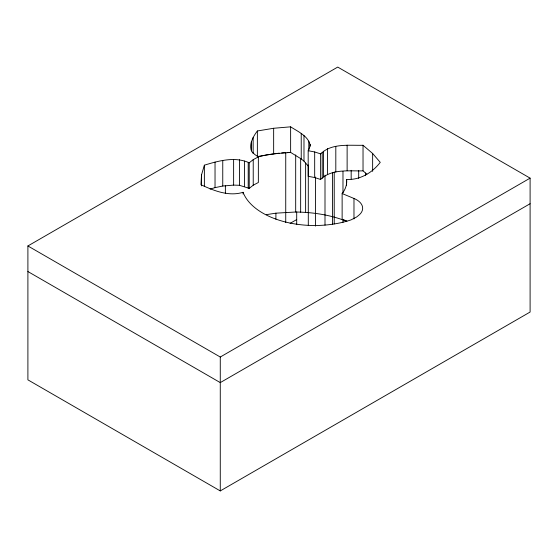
<?xml version="1.0" encoding="UTF-8"?>
<svg xmlns="http://www.w3.org/2000/svg" width="558" height="558" viewBox="0 0 558 558"><rect width="100%" height="100%" fill="white"/><g stroke="black" fill="none" stroke-linecap="round" stroke-linejoin="round"><path stroke-width="0.84" d="M27.9 245.959L27.9 379.852L220.27 490.921L530.1 312.041L530.1 178.142L337.729 67.079L27.9 245.959L220.27 357.022L220.27 490.921M201.529 185.919L201.529 174.828L204.374 165.189C218.645 160.802 234.939 156.282 249.224 162.797L253.227 159.623L258.354 156.91L254.873 154.573L251.672 151.553C248.924 144.145 252.962 136.759 257.371 130.977L273.65 128.27L290.627 126.833C297.895 131.569 309.09 136.312 310.283 146.112M204.374 186.511L204.374 165.189M210.115 189.085L215.032 187.634L215.032 162.05M215.032 187.634L222.754 186.037L222.754 160.446M225.376 193.214L225.376 185.423M222.754 186.037L233.621 185.103L233.621 159.518M258.354 156.91L258.354 182.494L253.227 185.207L249.224 188.381L239.445 185.291L239.445 159.7M243.072 194.003L243.072 192.294C228.773 196.765 213.881 190.71 200.95 184.733L201.529 174.828M244.467 186.644L244.467 161.06M248.212 188.192L248.212 162.601M249.224 188.381L249.224 162.797M251.309 150.444L251.309 141.913M253.227 185.207L253.227 159.623M253.151 153.645L253.151 137.442M257.371 130.977L257.371 156.561L273.65 153.855L290.627 152.418L301.229 158.946L303.984 161.157L308.26 166.117M273.65 153.855L273.65 128.27M285.738 222.496L285.745 152.564M290.627 152.418L290.627 126.833M346.692 221.331C330.531 214.858 313.031 212.256 295.684 212.012L295.691 154.894M300.65 212.193L300.657 158.535M301.229 158.946L301.229 133.362M303.984 161.157L303.984 135.573M305.624 212.375L305.624 163.041M310.283 144.41L309.564 147.751L308.183 150.73L308.183 176.314L314.677 177.535L320.62 179.481C331.494 168.6 348.973 171.236 363.028 170.86L366.871 174.138M308.79 150.534L308.79 141.153M314.677 177.535L314.677 151.95L308.183 150.73M315.437 177.005L315.43 226.116M320.62 179.481L320.62 153.896C331.494 143.015 348.973 145.652 363.028 145.268L372.639 153.478L380.249 162.357C372.207 172.792 359.945 180.178 346.56 179.439L346.56 185.409M322.217 178.33L322.217 152.746M323.5 176.886L323.5 151.302M325 225.153L325.007 175.121M327.49 174.187L327.49 148.602M332.512 224.365L332.512 172.568M334.221 223.918L334.221 172.108M335.811 172.017L335.811 146.433M346.56 179.439L346.734 180.75A53.289 30.767 0 0 1 343.316 192.022L342.131 193.542L342.131 219.127L346.867 221.101M342.975 222.398L342.975 219.845M342.975 193.019L342.982 171.383M347.125 170.734L347.125 145.15M351.17 178.979L351.17 170.323M353.974 218.938L353.981 198.467L342.131 193.542M358.696 178.414L358.696 170.622M363.028 170.86L363.028 145.268M365.476 175.7L365.476 173.099M372.639 171.39L372.639 153.478M290.125 223.367L296.703 219.566M220.27 357.022L530.1 178.142M530.1 203.726L220.27 382.607L27.9 271.544M257.845 156.847L266.299 154.943L279.188 153.15M266.292 214.663L275.903 213.17L295.684 212.012M281.651 152.934L284.929 152.641M287.265 152.522L290.655 152.432M233.621 185.103L239.445 185.291M314.677 151.95L320.62 153.896M243.072 192.294L243.114 192.44A73.307 42.324 0 0 0 347.313 221.073L350.975 219.908L356.499 217.083L358.717 215.304A20.89 12.06 0 0 0 353.981 198.467M308.295 165.035L308.295 225.411M296.703 211.907L296.703 224.679M275.903 213.17L275.903 219.238"/></g></svg>
